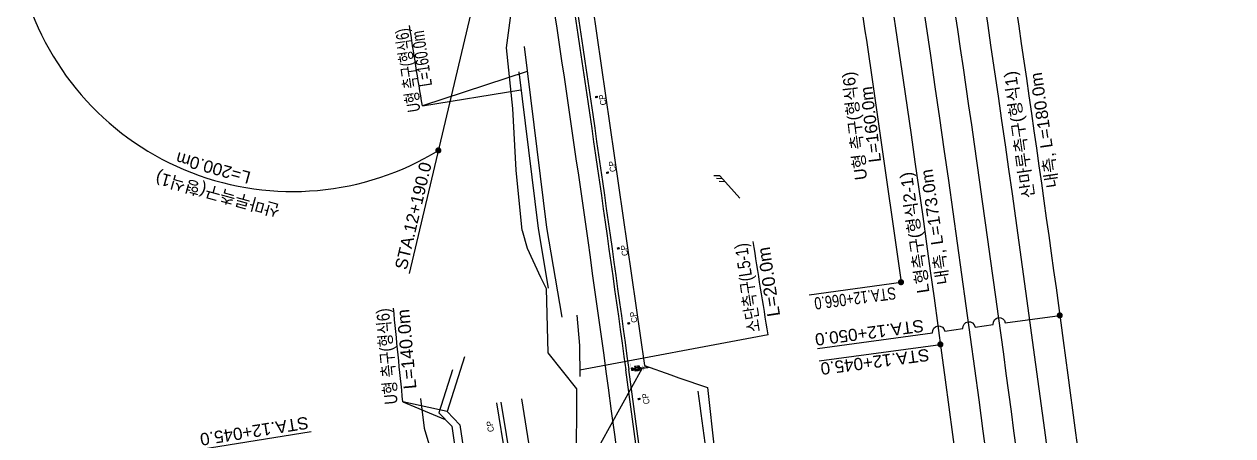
# Model space of a CAD drawing. Header units: millimetres. Extents: x 219390 to 221240, y 444648 to 450301.
# Drawn here: x 219797.2 to 220192.8, y 445415.8 to 445550.4 of the extents above; entities that cross this region are included whole.
import ezdxf
from ezdxf.enums import TextEntityAlignment as Align

# ---------------------------------------------------------------- set-up
doc = ezdxf.new("R2010")
doc.units = ezdxf.units.MM
doc.linetypes.add('CONT', pattern=[0])
doc.linetypes.add('HIDDEN', pattern=[9.525, 6.35, -3.175])
for name, color, linetype in [('[도면]U형 V형 측구', 4, 'Continuous'), ('[도면]노면측구', 5, 'Continuous'), ('[도면]배수구조물도수로+방수거+집수거', 30, 'Continuous'), ('[도면]산마루측구', 5, 'H-DICHB01'), ('[도면]선배수집수정', 4, 'Continuous'), ('[도면]소단측구', 5, 'Continuous'), ('[도면]연속배수시설', 152, 'Continuous'), ('[도면]제작집수정', 30, 'Continuous'), ('CC-DIML_본선', 1, 'CONT'), ('CC-DIMT_본선', 3, 'CONT')]:
    doc.layers.add(name, color=color, linetype=linetype)
doc.styles.add('Han_Romanstyle', font='Dotum.TTF')
doc.styles.get("Standard").update_dxf_attribs({"font": 'arial.ttf'})
doc.styles.add('돋움', font='Dotum.TTF')
doc.linetypes.add('E-WFLOW04', pattern='A,1.5,[32,kscals.shx,S=0.1,R=0,X=0,Y=0],0', length=1.5)
doc.linetypes.add('H-DICHB01', pattern='A,1e-05,[43,kscals.shx,S=0.1,R=0,X=0,Y=0],-0.666667,["B1",Standard,S=0.2,R=0,X=0,Y=-0.1],-0.383333', length=1.05001)
doc.linetypes.add('H-DICHB01R', pattern='A,1e-05,[43,kscals.shx,S=0.1,R=0,X=0,Y=0],-0.933333,["B1",Standard,S=0.2,R=180,X=0,Y=0.1],-0.116667', length=1.05001)
doc.linetypes.add('H-DICHD011R', pattern='A,0.9,[32,kosdic.shx,S=0.1,R=0,X=0,Y=0],-0.966667,["D1-1",Standard,S=0.2,R=180,X=0,Y=0.1],-0.183333', length=2.05)
doc.linetypes.add('H-DICHD04R', pattern='A,0.9,[32,kscals.shx,S=0.1,R=360,X=0,Y=0],-0.666667,["D4",Standard,S=0.2,R=180,X=0,Y=0.1],-0.083333', length=1.65)
doc.linetypes.add('H-DICHL021R', pattern='A,0.9,[32,kosdic.shx,S=0.1,R=0,X=0,Y=0],-0.966667,["L2-1",Standard,S=0.2,R=180,X=0,Y=0.1],-0.183333', length=2.05)
doc.linetypes.add('H-DICHL022R', pattern='A,0.9,[32,kosdic.shx,S=0.1,R=0,X=0,Y=0],-0.966667,["L2-2",Standard,S=0.2,R=180,X=0,Y=0.1],-0.183333', length=2.05)
doc.linetypes.add('H-DICHL023R', pattern='A,0.9,[32,kosdic.shx,S=0.1,R=0,X=0,Y=0],-0.966667,["L2-3",Standard,S=0.2,R=180,X=0,Y=0.1],-0.183333', length=2.05)
doc.linetypes.add('H-DICHL05-1R', pattern='A,0.5,[32,kscals.shx,S=0.1,R=0,X=0,Y=0],-0.981691,["L5-1",Standard,S=0.2,R=180,X=0,Y=0.1],-0.1', length=1)
doc.linetypes.add('H-DICHM08', pattern='A,0.9,[32,kosdic.shx,S=0.1,R=0,X=0,Y=0],-0.333333,["M8",Standard,S=0.2,R=0,X=0,Y=-0.1],-0.416667', length=1.65)
doc.linetypes.add('H-DICHS01R', pattern='A,0.9,[32,kosdic.shx,S=0.1,R=0,X=0,Y=0],-0.691746,["S1",Standard,S=0.2,R=180,X=0,Y=0.1],-0.1', length=1)
doc.linetypes.add('H-DICHU06R', pattern='A,0.9,[32,kscals.shx,S=0.1,R=0,X=0,Y=0],-0.666667,["U6",Standard,S=0.2,R=180,X=0,Y=0.1],-0.083333', length=1.65)
doc.linetypes.add('H-DICHV01R', pattern='A,0.9,[32,kscals.shx,S=0.1,R=0,X=0,Y=0],-0.666667,["V1",Standard,S=0.2,R=180,X=0,Y=0.1],-0.083333', length=1.65)

# ---------------------------------------------------------------- blocks, each defined once
blk = doc.blocks.new('A$C31C57068')
at = {"layer": '[도면]소단측구', "color": 4, "ltscale": 8}
blk.add_line((-0.661, -0.16), (0.813, 0.254), dxfattribs=at)
at = {"layer": '[도면]소단측구', "color": 4, "ltscale": 8, "flags": 128}
for points in [[(-0.469, -0.106), (-0.735, 0.044)], [(-0.276, -0.051), (-0.542, 0.098)], [(-0.661, -0.16), (-0.927, -0.01)]]:
    blk.add_lwpolyline(points, dxfattribs=at)
at = {"layer": '[도면]소단측구', "color": 4, "ltscale": 8}
blk.add_solid([(0.813, 0.254), (0.12, 0.06), (0.071, 0.233), (0.813, 0.254)], dxfattribs=at)
blk = doc.blocks.new('A$C4A554AB3')
at = {"layer": '[도면]선배수집수정', "color": 0, "const_width": 0.02}
blk.add_lwpolyline([(0.01, 0.01), (0.01, 0.7), (0.7, 0.7), (0.7, 0.01)], close=True, dxfattribs=at)
at = {"layer": '[도면]선배수집수정', "color": 0}
blk.add_lwpolyline([(0.13, 0.13), (0.13, 0.58), (0.58, 0.58), (0.58, 0.13)], close=True, dxfattribs=at)
blk = doc.blocks.new('A$C14DC56A9')
at = {"layer": '[도면]배수구조물도수로+방수거+집수거', "color": 3}
for points in [[(0.75, 1.52), (0.44, 1.52), (0.44, 0.23), (0.09, 0.23), (0, 0.93), (0.02, 0.93), (0, 1.43), (0, 1.87), (0.44, 1.87), (0.75, 1.87)], [(0.75, 1.67), (0.29, 1.67), (0.29, 0.23)], [(0.44, 0.23), (0.56, 0)], [(0.75, 1.52), (1.06, 1.52), (1.06, 0.23), (1.41, 0.23), (1.51, 0.93), (1.49, 0.93), (1.51, 1.43), (1.51, 1.87), (1.06, 1.87), (0.75, 1.87)], [(0.75, 1.67), (1.21, 1.67), (1.21, 0.23)], [(1.06, 0.23), (0.95, 0)]]:
    blk.add_lwpolyline(points, dxfattribs=at)

msp = doc.modelspace()

# ---------------------------------------------------------------- linework, layer by layer
at = {"layer": '[도면]U형 V형 측구', "color": 4, "linetype": 'H-DICHV01R', "ltscale": 10, "flags": 128}
for points in [[(219980.33, 445576.27), (220000.24, 445438.79), (220008.79, 445435.68), (220011.49, 445434.72), (220020.84, 445431.51), (220023.16, 445410.84), (220024.37, 445402.63)], [(219977.92, 445431.1), (219977.85, 445405.16), (220005.49, 445207.96), (220009.05, 445180.37)]]:
    msp.add_lwpolyline(points, dxfattribs=at)
at = {"layer": '[도면]U형 V형 측구', "color": 4, "linetype": 'H-DICHU06R', "ltscale": 10, "flags": 128}
for points in [[(219960.81, 445543.09), (219968.13, 445483.94), (219973.11, 445454.61)], [(219959.06, 445534.8), (219965.4, 445483.56), (219968.71, 445464.03)], [(219941.25, 445441.59), (219935.59, 445423.74), (219939.78, 445419.38), (219942.68, 445399.58), (219940.1, 445378.86), (219941.47, 445370.73)], [(219937.32, 445437.31), (219932.87, 445423.28), (219937.13, 445418.93), (219939.95, 445399.12), (219938.15, 445383.68), (219940.1, 445378.86)]]:
    msp.add_lwpolyline(points, dxfattribs=at)
msp.add_lwpolyline([(220017.66, 445430.35, -0.002161), (220027.82, 445352.96, 0.002161)], format="xyb", dxfattribs=at)
at = {"layer": '[도면]노면측구', "color": 4, "linetype": 'H-DICHL021R', "ltscale": 10, "flags": 128}
msp.add_lwpolyline([(219963.33, 445602.6, -0.004806), (219988.32, 445431.41)], format="xyb", dxfattribs=at)
at = {"layer": '[도면]노면측구', "color": 4, "linetype": 'H-DICHD011R', "ltscale": 10, "flags": 128}
for points in [[(219974.75, 445577.82, -0.003936), (219995.07, 445437.45, -0.003936)], [(219994.97, 445437.44, -0.007224), (220026.51, 445179.08, -0.007224)]]:
    msp.add_lwpolyline(points, format="xyb", dxfattribs=at)
at = {"layer": '[도면]노면측구', "color": 4, "linetype": 'H-DICHM08', "ltscale": 8, "flags": 128}
msp.add_lwpolyline([(219957.24, 445369.71), (219968.46, 445383.65), (219971.49, 445388.34), (219973.3, 445398.51), (219982.58, 445407.24), (219999.47, 445437.78)], dxfattribs=at)
at = {"layer": '[도면]노면측구', "color": 4, "linetype": 'H-DICHD04R', "ltscale": 10, "flags": 128}
msp.add_lwpolyline([(219988.32, 445431.41, -0.006824), (220018.15, 445187.55, -0.388191), (220009.41, 445177.39)], format="xyb", dxfattribs=at)
at = {"layer": '[도면]노면측구', "color": 4, "linetype": 'H-DICHL023R', "ltscale": 10, "flags": 128}
msp.add_lwpolyline([(219959.91, 445427.86), (219963.84, 445403.17)], dxfattribs=at)
at = {"layer": '[도면]노면측구', "color": 4, "linetype": 'H-DICHL022R', "ltscale": 10, "flags": 128}
msp.add_lwpolyline([(219951.76, 445426.56), (219960.65, 445372.28)], dxfattribs=at)
at = {"layer": '[도면]배수구조물도수로+방수거+집수거', "color": 4, "const_width": 0.1, "flags": 128}
for points in [[(219997.01, 445437.89), (219996.39, 445437.82)], [(219997.06, 445437.44), (219996.44, 445437.37)]]:
    msp.add_lwpolyline(points, dxfattribs=at)
at = {"layer": '[도면]배수구조물도수로+방수거+집수거', "color": 4, "linetype": 'HIDDEN'}
for points in [[(219997.03, 445437.66), (219996.42, 445437.59)], [(219997.95, 445437.78), (220001.78, 445438.23)]]:
    msp.add_lwpolyline(points, dxfattribs=at)
at = {"layer": '[도면]배수구조물도수로+방수거+집수거', "color": 4, "const_width": 0.1}
for points in [[(219997.92, 445438.03), (220001.25, 445438.42)], [(219997.98, 445437.53), (220002.3, 445438.04)], [(219999.82, 445437.23), (219999.68, 445438.73)]]:
    msp.add_lwpolyline(points, dxfattribs=at)
at = {"layer": '[도면]산마루측구', "color": 4, "ltscale": 10, "flags": 128}
for points in [[(219957.16, 445522.86), (219955.08, 445542.73), (219957.82, 445563.34), (219958.12, 445583.59), (219958.59, 445589.73), (219947.8, 445601.19)], [(219960.21, 445482.97), (219958.23, 445502.69), (219957.16, 445522.86)]]:
    msp.add_lwpolyline(points, dxfattribs=at)
at = {"layer": '[도면]산마루측구', "color": 4, "linetype": 'H-DICHB01R', "ltscale": 10, "flags": 128}
for points in [[(219960.21, 445482.97), (219960.21, 445482.97), (219961.81, 445477.12), (219966.21, 445467.7), (219968.04, 445463.92), (219968.59, 445442.91), (219977.92, 445431.1)], [(219926.88, 445427.99), (219928.05, 445418.2), (219933.84, 445398.93), (219932.2, 445378.67), (219941.82, 445370.43), (219954.04, 445370.19)]]:
    msp.add_lwpolyline(points, dxfattribs=at)
at = {"layer": '[도면]선배수집수정', "color": 4}
for points in [[(219984.32, 445526.32), (219984.69, 445526.84)], [(219987.92, 445501.58), (219988.29, 445502.1)], [(219991.45, 445476.84), (219991.83, 445477.35)], [(219994.87, 445452.31), (219995.25, 445452.82)], [(219998.27, 445427.54), (219998.64, 445428.06)]]:
    msp.add_lwpolyline(points, dxfattribs=at)
at = {"layer": '[도면]소단측구', "color": 4, "linetype": 'H-DICHL05-1R', "ltscale": 10, "flags": 128}
msp.add_lwpolyline([(219978.04, 445455.24), (219978.96, 445445.27), (219979.06, 445435.21)], dxfattribs=at)
at = {"layer": '[도면]연속배수시설', "color": 4, "linetype": 'H-DICHS01R', "ltscale": 10, "flags": 128}
for points in [[(219973.76, 445577.67, -0.003936), (219994.08, 445437.32, -0.003936)], [(219993.98, 445437.3, -0.007224), (220025.51, 445178.97, -0.007224)]]:
    msp.add_lwpolyline(points, format="xyb", dxfattribs=at)
msp.add_lwpolyline([(219953.24, 445426.8), (219962.13, 445372.52)], dxfattribs=at)
at = {"layer": '[도면]제작집수정', "color": 4, "linetype": 'HIDDEN', "ltscale": 0.5}
msp.add_line((219996.46, 445437.17), (219995.92, 445437.96), dxfattribs=at)
at = {"layer": '[도면]제작집수정', "color": 4, "const_width": 0.02, "flags": 128}
msp.add_lwpolyline([(219995.79, 445438.07), (219996.47, 445438.15), (219996.6, 445437.06), (219995.91, 445436.99)], close=True, dxfattribs=at)
at = {"layer": '[도면]제작집수정', "color": 4}
msp.add_lwpolyline([(219996.46, 445437.17), (219996.02, 445437.12), (219995.92, 445437.96), (219996.37, 445438.01)], close=True, dxfattribs=at)
at = {"layer": 'CC-DIML_본선'}
for p, q in [((219943.26, 445553.59), (219923.22, 445468.81)), ((219961.82, 445534.96, 0.89), (219927.51, 445523.74)), ((220054.14, 445461.85), (220084.18, 445466.01)), ((220057.44, 445440.25), (220097.07, 445445.66)), ((219935.59, 445423.74), (219921.15, 445426.84, 3)), ((219891.06, 445417.01), (219816.99, 445405.23))]:
    msp.add_line(p, q, dxfattribs=at)
at = {"layer": 'CC-DIML_본선', "flags": 128}
for points in [[(220022.51, 445911.22), (220022.59, 445910.72), (220022.76, 445909.74), (220022.93, 445908.76), (220023.1, 445907.77), (220023.27, 445906.79), (220023.44, 445905.81), (220023.61, 445904.82), (220023.78, 445903.84), (220023.95, 445902.85), (220024.12, 445901.87), (220024.29, 445900.89), (220024.46, 445899.9), (220024.63, 445898.92), (220024.8, 445897.93), (220024.97, 445896.95), (220025.14, 445895.96), (220025.31, 445894.98), (220025.48, 445894), (220025.65, 445893.01), (220025.82, 445892.03), (220025.99, 445891.04), (220026.16, 445890.06), (220026.33, 445889.07), (220026.5, 445888.09), (220026.67, 445887.1), (220026.84, 445886.12), (220027.01, 445885.13), (220027.18, 445884.15), (220027.35, 445883.16), (220027.52, 445882.18), (220027.69, 445881.19), (220027.78, 445880.65), (220048.06, 445763.14, -0.015878), (220127.92, 445192.81, -0.015878)], [(220032.36, 445912.91), (220032.45, 445912.42), (220032.62, 445911.44), (220032.79, 445910.45), (220032.96, 445909.47), (220033.13, 445908.49), (220033.3, 445907.5), (220033.47, 445906.52), (220033.64, 445905.54), (220033.8, 445904.55), (220033.97, 445903.57), (220034.14, 445902.58), (220034.31, 445901.6), (220034.48, 445900.62), (220034.65, 445899.63), (220034.82, 445898.65), (220034.99, 445897.66), (220035.16, 445896.68), (220035.33, 445895.7), (220035.5, 445894.71), (220035.67, 445893.73), (220035.84, 445892.74), (220036.01, 445891.76), (220036.18, 445890.77), (220036.35, 445889.79), (220036.52, 445888.8), (220036.69, 445887.82), (220036.86, 445886.83), (220037.03, 445885.85), (220037.2, 445884.86), (220037.37, 445883.88), (220037.54, 445882.89), (220037.63, 445882.35), (220057.91, 445764.84, -0.018224), (220146.6, 445109.13), (220172.88, 444841.71)], [(220101.56, 445622.45, -0.014164), (220166.5, 445111.08), (220192.79, 444843.67)], [(220115.85, 445595.4, -0.01013), (220164.14, 445229.45)], [(220096.08, 445592.38, -0.011112), (220148.15, 445191.78)], [(220070.11, 445563.49, -0.002718), (220084.18, 445466.01)], [(219927.51, 445523.74, -0.002297), (219923.27, 445549.95, -0.002297)], [(220040.71, 445448.84, -0.00267), (220035.8, 445479.32, -0.00267)]]:
    msp.add_lwpolyline(points, format="xyb", dxfattribs=at)
at = {"layer": 'CC-DIML_본선', "elevation": 3}
for points in [[(219927.51, 445523.74), (219959.78, 445528.98)], [(219921.15, 445426.84), (219935.02, 445421.14)]]:
    msp.add_lwpolyline(points, dxfattribs=at)
at = {"layer": 'CC-DIML_본선'}
for points in [[(219933.23, 445509.25, 1, 1, -1), (219932.26, 445509, 1, 1, -1)], [(220084.67, 445466.11, 1, 1, -1), (220083.68, 445465.92, 1, 1, -1)], [(220136.63, 445455.25, 1, 1, -1), (220135.65, 445455.05, 1, 1, -1)], [(220097.56, 445445.76, 1, 1, -1), (220096.58, 445445.56, 1, 1, -1)]]:
    msp.add_lwpolyline(points, format="xyseb", close=True, dxfattribs=at)
at = {"layer": 'CC-DIML_본선', "elevation": 3, "flags": 128}
msp.add_lwpolyline([(219921.15, 445426.84, -0.00267), (219918.06, 445457.56, -0.00267)], format="xyb", dxfattribs=at)
at = {"layer": 'CC-DIML_본선'}
for points in [[(220118.31, 445452.71), (220136.14, 445455.15)], [(220108.4, 445451.35), (220114.35, 445452.17)], [(220040.71, 445448.84), (219979.04, 445437.28)], [(220056.88, 445444.31), (220094.53, 445449.46)], [(220098.49, 445450), (220104.44, 445450.81)]]:
    msp.add_lwpolyline(points, dxfattribs=at)
for points in [[(220094.53, 445449.46, -1), (220098.49, 445450, -1)], [(220104.44, 445450.81, -1), (220108.4, 445451.35, -1)], [(220114.35, 445452.17, -1), (220118.31, 445452.71, -1)]]:
    msp.add_lwpolyline(points, format="xyb", dxfattribs=at)
msp.add_arc((219885.02, 445587.15), 91.47, 196.1498, 301.4511, dxfattribs=at)

# ---------------------------------------------------------------- block references
at = {"layer": '[도면]배수구조물도수로+방수거+집수거', "color": 4, "xscale": -1, "rotation": 96.52823839885028}
msp.add_blockref('A$C14DC56A9', (219998.81, 445438.62), dxfattribs=at)
at = {"layer": '[도면]선배수집수정', "color": 4, "rotation": 99.03607172354192}
for p in [(219984.91, 445526.29), (219988.51, 445501.55), (219992.05, 445476.8), (219995.47, 445452.27), (219998.86, 445427.5)]:
    msp.add_blockref('A$C4A554AB3', p, dxfattribs=at)
at = {"layer": '[도면]소단측구', "color": 4, "linetype": 'E-WFLOW04', "ltscale": 9, "xscale": -6.399999999891234, "yscale": 6.399999999891234, "zscale": 6.399999999891234, "rotation": 147.7150533638551}
msp.add_blockref('A$C31C57068', (220027.93, 445497.64, -103), dxfattribs=at)

# ---------------------------------------------------------------- texts
at = {"layer": '[도면]선배수집수정', "color": 4, "linetype": 'ByBlock', "style": '돋움', "width": 0.4}
for p in [(219984.51, 445526.59), (219988.11, 445501.85), (219991.64, 445477.1), (219995.06, 445452.57), (219998.46, 445427.8)]:
    msp.add_text('선배수-노측', height=0.2, rotation=99.0361, dxfattribs=at).set_placement(p, align=Align.MIDDLE_CENTER)
at = {"layer": '[도면]선배수집수정', "color": 4, "ltscale": 20, "style": 'Han_Romanstyle'}
for p in [(219987.8, 445524.05), (219990.98, 445502.23), (219994.9, 445474.76), (219997.94, 445452.92), (220001.93, 445426.25), (219950.99, 445417.17)]:
    msp.add_text('CP', height=2, rotation=99.0361, dxfattribs=at).set_placement(p)
at = {"layer": '[도면]제작집수정', "color": 4, "linetype": 'ByBlock', "style": '돋움'}
for s, rotation, width, p in [('쌓기-3-1-1-0', 98.6208, 0.8, (219995.73, 445438.94)), ('선배수0.45-횡0.45', 96.5282, 0.4, (219996.19, 445437.57))]:
    msp.add_text(s, height=0.2, rotation=rotation, dxfattribs=dict(at, width=width)).set_placement(p, align=Align.MIDDLE_CENTER)
at = {"layer": 'CC-DIMT_본선'}
for s, rotation, width, p in [('U형 측구(형식6)', 98.66, 0.7, (219924.81, 445535.62)), ('소단측구(L5-1)', 98.66, 0.8, (220035.97, 445464.46)), ('U형 측구(형식6)', 95.25, 0.8, (219917.99, 445441.91, 3))]:
    msp.add_text(s, height=4.2, rotation=rotation, dxfattribs=dict(at, width=width)).set_placement(p, align=Align.CENTER)
at = {"layer": 'CC-DIMT_본선', "width": 0.7}
msp.add_text('L=160.0m', height=4.2, rotation=98.66, dxfattribs=at).set_placement((219925.18, 445538.82), align=Align.TOP_CENTER)
at = {"layer": 'CC-DIMT_본선', "width": 0.95}
msp.add_text('U형 측구(형식6)', height=4, rotation=96.8284, dxfattribs=at).set_placement((220072.18, 445517.51), align=Align.BOTTOM_CENTER)
at = {"layer": 'CC-DIMT_본선'}
for s, rotation, p in [('산마루측구(형식1)   ', 98.3021, (220125.66, 445517.02)), ('내측, L=180.0m  ', 98.3021, (220133.97, 445517.72)), ('L=160.0m', 96.8284, (220077.38, 445517.99)), ('L=200.0m', 164.5829, (219859.88, 445506.47, 177)), ('산마루측구(형식1)   ', 164.5829, (219859.12, 445498.42)), ('내측, L=173.0m ', 98.2964, (220098.27, 445485.29)), ('L형측구(형식2-1)  ', 98.2964, (220091.56, 445484.2))]:
    msp.add_text(s, height=4, rotation=rotation, dxfattribs=at).set_placement(p, align=Align.BOTTOM_CENTER)
for s, rotation, p in [('STA.12+190.0', 76.7043, (219930.58, 445504.72, -219)), ('STA.12+050.0', 187.4767, (220055.8, 445449.14)), ('STA.12+045.0', 187.4767, (220057.61, 445439.61)), ('STA.12+045.0', 189.0361, (219854.47, 445416.45))]:
    msp.add_text(s, height=4, rotation=rotation, dxfattribs=at).set_placement(p, align=Align.RIGHT)
for s, rotation, p in [('L=20.0m', 98.66, (220038.75, 445465.8)), ('L=140.0m', 95.25, (219920.2, 445443.89, 3))]:
    msp.add_text(s, height=4.2, rotation=rotation, dxfattribs=at).set_placement(p, align=Align.TOP_CENTER)
at = {"layer": 'CC-DIMT_본선', "width": 0.75}
msp.add_text('STA.12+066.0', height=4, rotation=187.4767, dxfattribs=at).set_placement((220055.58, 445460.96), align=Align.RIGHT)

doc.saveas('drawing.dxf')
